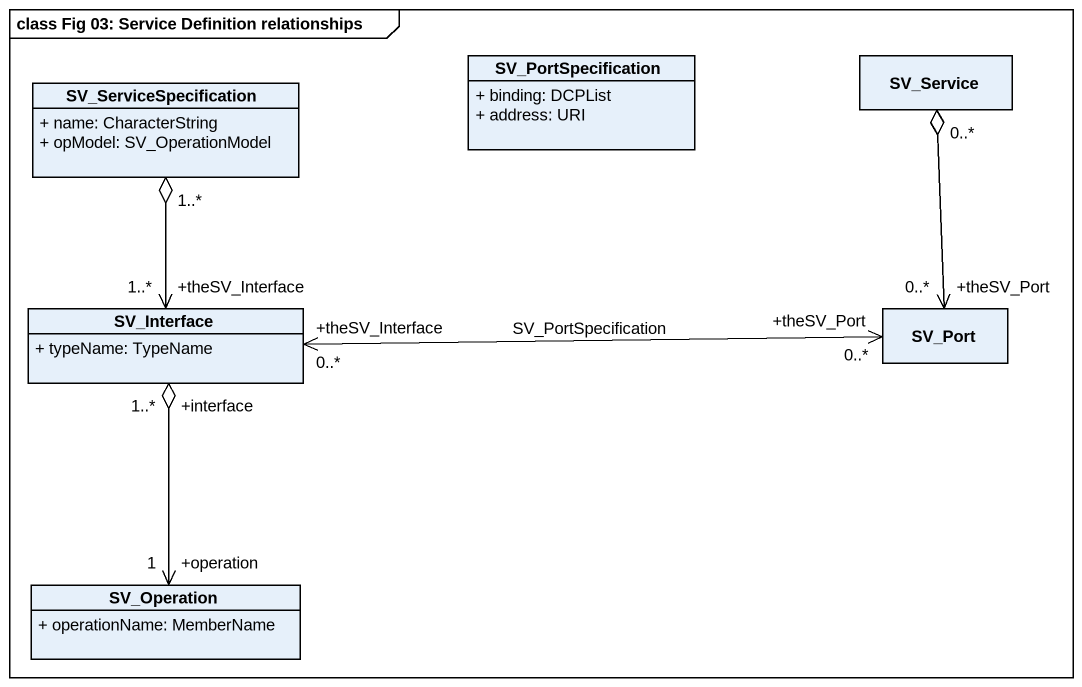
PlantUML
@startuml
mainframe class Fig 03: Service Definition relationships
hide circle
hide empty members
skinparam classAttributeIconSize 0
class SV_ServiceSpecification {
  + name: CharacterString
  + opModel: SV_OperationModel
}
class SV_PortSpecification {
  + binding: DCPList
  + address: URI
}
class SV_Service
class SV_Interface {
  + typeName: TypeName
}
class SV_Port
class SV_Operation {
  + operationName: MemberName
}
SV_Service "0..*" o--> "+theSV_Port\n0..*" SV_Port
SV_Interface "+theSV_Interface\n1..*" <-up-o "1..*" SV_ServiceSpecification
SV_Interface "+theSV_Interface\n0..*" <-right-> "+theSV_Port\n0..*" SV_Port : SV_PortSpecification
SV_Interface "+interface\n1..*" o--> "+operation\n1" SV_Operation
@enduml
